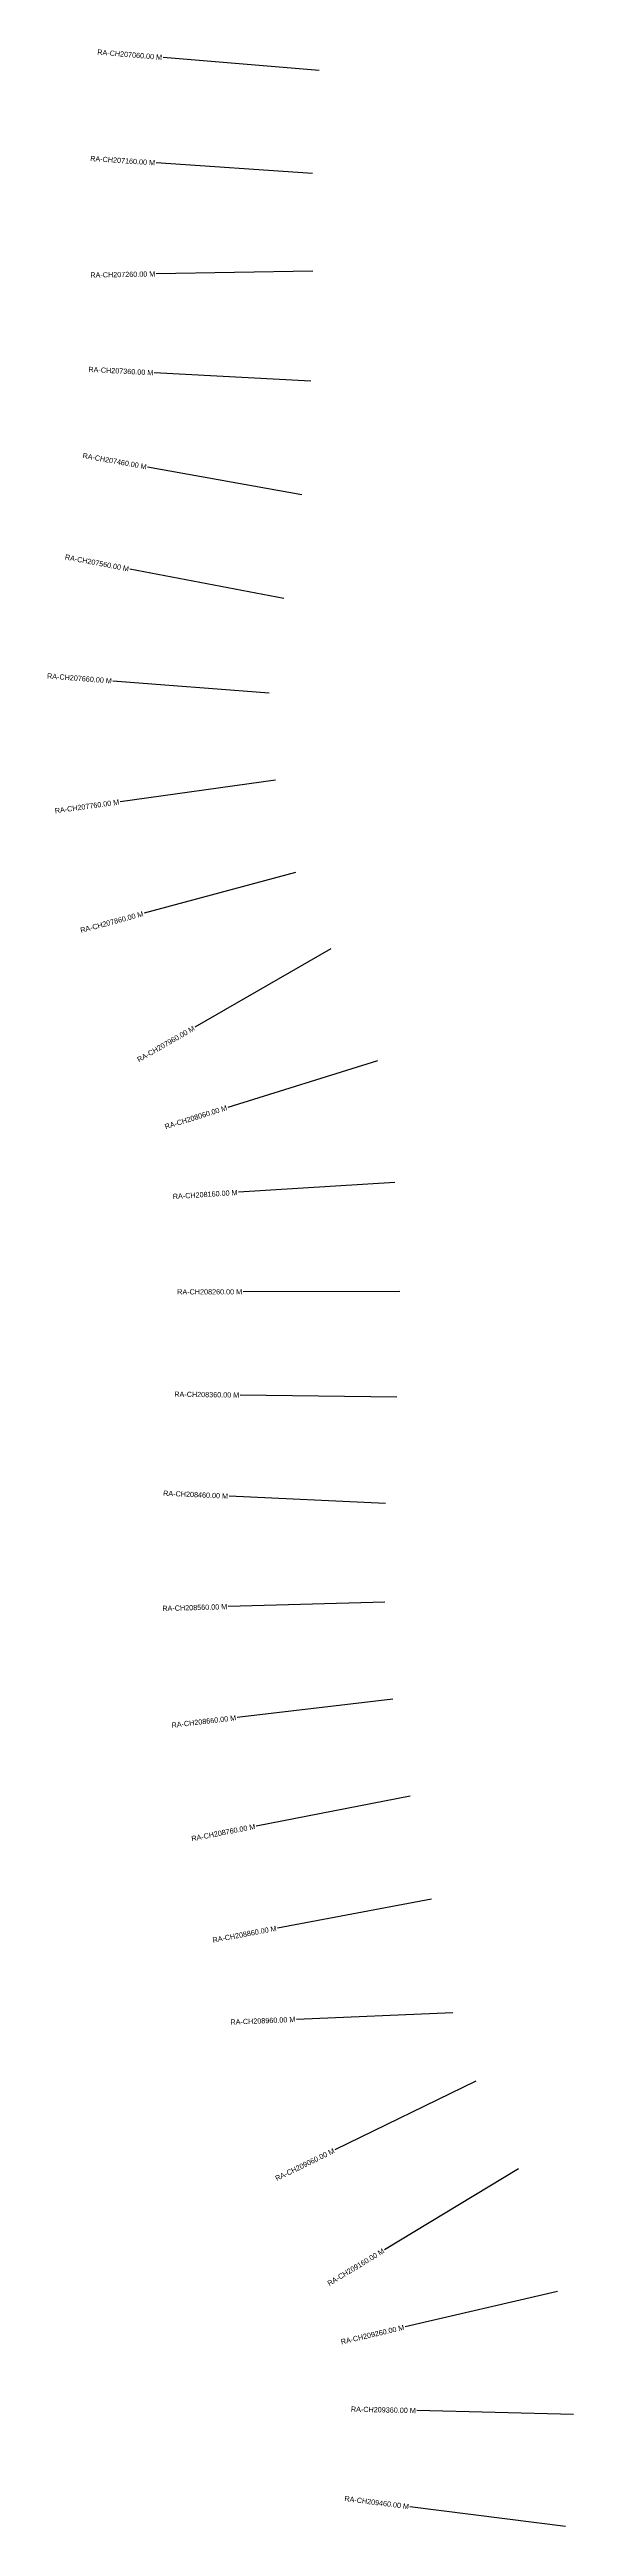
# Model space of a CAD drawing. Header units: metres. Extents: x 274638 to 286203, y 2075246 to 2080049.
# Drawn here: x 274638 to 275140, y 2075246 to 2077616 of the extents above; entities that cross this region are included whole.
import ezdxf
from ezdxf.enums import TextEntityAlignment as Align

# ---------------------------------------------------------------- set-up
doc = ezdxf.new("R2010")
doc.units = ezdxf.units.M
doc.layers.add('CS', color=134, linetype='Continuous')
doc.layers.add('CSMark', color=210, linetype='Continuous')

msp = doc.modelspace()

# ---------------------------------------------------------------- linework, layer by layer
at = {"layer": 'CS'}
for p, q in [((274896.1, 2077595.8), (274746.7, 2077608.4)), ((274889.6, 2077497.3), (274740, 2077507.5)), ((274890.2, 2077403.9), (274740.2, 2077401.2)), ((274888.1, 2077298.6), (274738.3, 2077306.5)), ((274879.5, 2077189.7), (274731.9, 2077216.3)), ((274862.2, 2077090.4), (274714.9, 2077118.6)), ((274848.2, 2077000), (274698.6, 2077011.6)), ((274854.2, 2076916.7), (274705.6, 2076896)), ((274873.5, 2076828.2), (274728.6, 2076789.3)), ((274907.2, 2076755.2), (274777.2, 2076680.3)), ((274951.9, 2076648.2), (274808.7, 2076603.6)), ((274968.7, 2076531.8), (274819, 2076522.3)), ((274973.4, 2076427.3), (274823.4, 2076427.1)), ((274970.6, 2076326.3), (274820.6, 2076328.3)), ((274959.7, 2076224.4), (274809.9, 2076231.5)), ((274959, 2076130.1), (274809.1, 2076125.9)), ((274966.6, 2076037.2), (274817.6, 2076019.7)), ((274983.2, 2075944.3), (274835.9, 2075915.7)), ((275003.6, 2075845.9), (274856.2, 2075818.2)), ((275024.2, 2075737.2), (274874.3, 2075730.8)), ((275046.1, 2075671.6), (274911.3, 2075605.9)), ((275087, 2075587.9), (274958.7, 2075510.3)), ((275124.5, 2075470.5), (274978.4, 2075436.5)), ((275139.7, 2075352.8), (274989.7, 2075356.4)), ((275131.9, 2075245.5), (274983.1, 2075264.4))]:
    msp.add_line(p, q, dxfattribs=at)

# ---------------------------------------------------------------- texts
at = {"layer": 'CSMark'}
for s, rotation, p in [('RA-CH207060.00 M', 355.2147, (274745.7, 2077608.4)), ('RA-CH207160.00 M', 356.1052, (274739, 2077507.5)), ('RA-CH207260.00 M', 1.0368, (274739.2, 2077401.2)), ('RA-CH207360.00 M', 356.9873, (274737.3, 2077306.6)), ('RA-CH207460.00 M', 349.7766, (274730.9, 2077216.5)), ('RA-CH207560.00 M', 349.17, (274713.9, 2077118.8)), ('RA-CH207660.00 M', 355.5339, (274697.6, 2077011.7)), ('RA-CH207760.00 M', 7.9294, (274704.6, 2076895.9)), ('RA-CH207860.00 M', 15.0478, (274727.6, 2076789)), ('RA-CH207960.00 M', 29.9231, (274776.3, 2076679.8)), ('RA-CH208060.00 M', 17.2943, (274807.8, 2076603.4)), ('RA-CH208160.00 M', 3.6439, (274818, 2076522.2)), ('RA-CH208260.00 M', 0.0629, (274822.4, 2076427.1)), ('RA-CH208360.00 M', 359.2241, (274819.6, 2076328.3)), ('RA-CH208460.00 M', 357.2886, (274808.9, 2076231.5)), ('RA-CH208560.00 M', 1.629, (274808.1, 2076125.8)), ('RA-CH208660.00 M', 6.6961, (274816.6, 2076019.5)), ('RA-CH208760.00 M', 10.9702, (274834.9, 2075915.5)), ('RA-CH208860.00 M', 10.6494, (274855.2, 2075818)), ('RA-CH208960.00 M', 2.4109, (274873.3, 2075730.8)), ('RA-CH209060.00 M', 25.9735, (274910.4, 2075605.5)), ('RA-CH209160.00 M', 31.1612, (274957.8, 2075509.8)), ('RA-CH209260.00 M', 13.1104, (274977.5, 2075436.2)), ('RA-CH209360.00 M', 358.6352, (274988.7, 2075356.4)), ('RA-CH209460.00 M', 352.7629, (274982.1, 2075264.5))]:
    msp.add_text(s, height=5, rotation=rotation, dxfattribs=at).set_placement(p, align=Align.MIDDLE_RIGHT)

doc.saveas('drawing.dxf')
